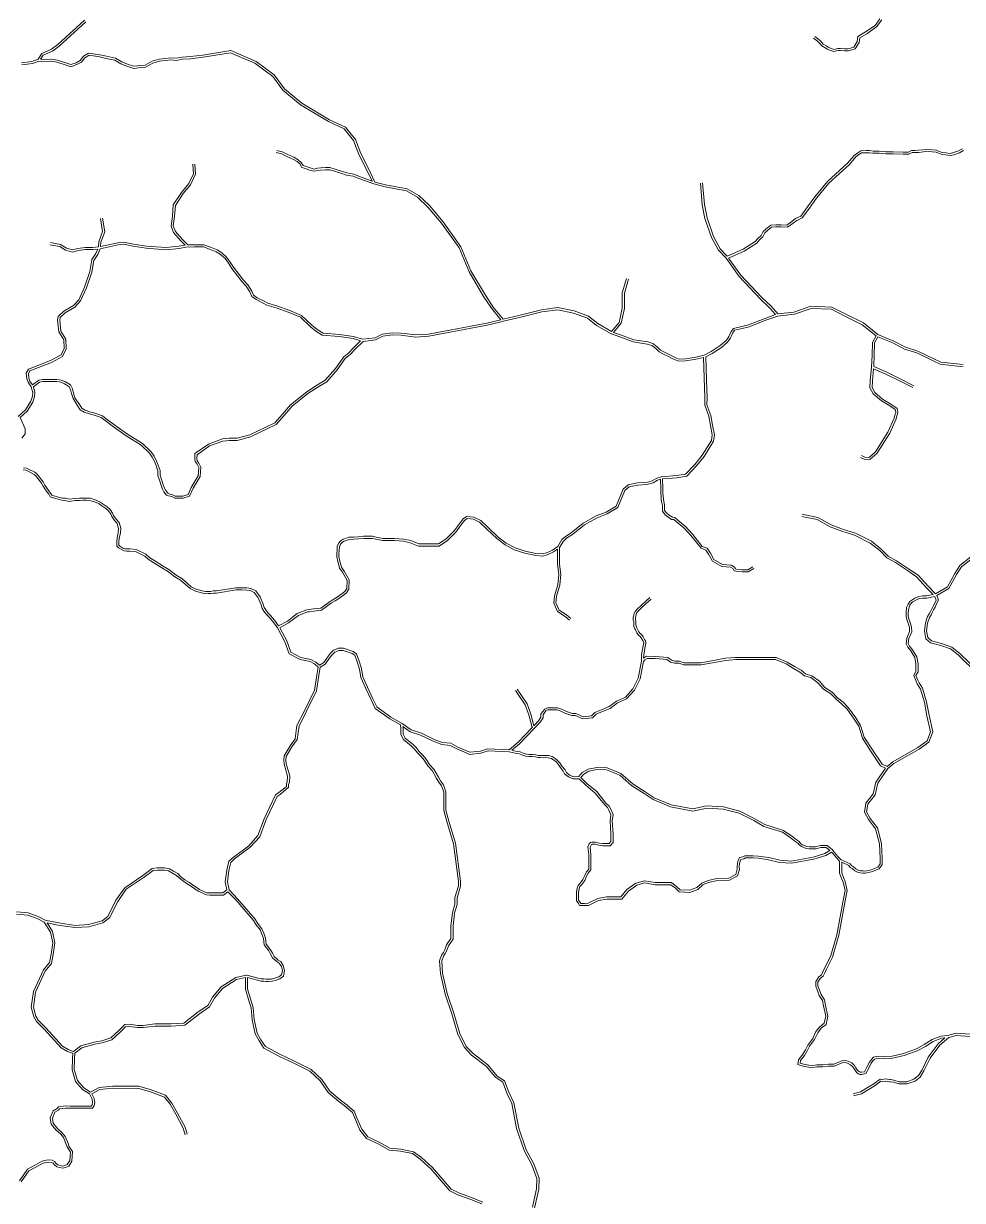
# Model space of a CAD drawing. Header units: millimetres. Extents: x 617885 to 663705, y 7172943 to 7234736.
# Drawn here: x 630747 to 633417, y 7215692 to 7219040 of the extents above; entities that cross this region are included whole.
import ezdxf

# ---------------------------------------------------------------- set-up
doc = ezdxf.new("R2010")
doc.units = ezdxf.units.MM
doc.layers.add('VIAS', color=7, linetype='Continuous', lineweight=5)

msp = doc.modelspace()

# ---------------------------------------------------------------- linework, layer by layer
at = {"layer": 'VIAS', "color": 253}
for points in [[(630740.7, 7218927.9), (630770.7, 7218932.1), (630788.1, 7218938.1), (630799.3, 7218954.1), (630826.1, 7218966.4), (630844.1, 7218979.8), (630920.3, 7219048.9)], [(630924, 7219044.2), (630847.9, 7218975.2), (630829.1, 7218961.2), (630803.2, 7218949.3), (630795.3, 7218937.9), (630798.2, 7218937.5), (630827.8, 7218938.6), (630842.9, 7218935.1), (630870.3, 7218927.2), (630881.8, 7218923), (630896.4, 7218928.2), (630908, 7218934.5), (630917.1, 7218946.9), (630932.1, 7218955.7), (630963.8, 7218951), (630983.1, 7218946.5), (631008.4, 7218940.7), (631026.8, 7218930.4), (631042.3, 7218923.8), (631060.8, 7218918.3), (631079.4, 7218920.5), (631092.4, 7218921.6), (631112.5, 7218932.8), (631132.3, 7218938.6), (631164.5, 7218942), (631181.4, 7218940.9), (631198.1, 7218944.3), (631220.9, 7218945.4), (631256.9, 7218949.9), (631336.1, 7218962.8), (631408.2, 7218931.8), (631460.1, 7218893.6), (631488.9, 7218854), (631538.3, 7218813.5), (631617.4, 7218765.9), (631662.7, 7218745.3), (631691, 7218709.8), (631706.3, 7218669.9), (631728.7, 7218625.2), (631746.4, 7218588.8), (631776.5, 7218581), (631838, 7218569.8), (631871.4, 7218551), (631901.1, 7218521.9), (631940.1, 7218475.2), (631990.8, 7218405), (632019.3, 7218336.3), (632060.6, 7218266.7), (632082.5, 7218233.3), (632110.9, 7218198.7), (632159.6, 7218209.9), (632220.1, 7218225.4), (632266.9, 7218231.9), (632312.9, 7218222.1), (632354.1, 7218207.3), (632380.2, 7218186.1), (632419.4, 7218163.5), (632441.2, 7218189.8), (632449.9, 7218230), (632449.9, 7218273.8), (632462.2, 7218314.6)], [(632993.7, 7218998.3), (633005.1, 7218989.5), (633009, 7218986.1), (633017.1, 7218975.8), (633028.4, 7218969.9), (633032.7, 7218966.7), (633050.7, 7218959.9), (633063.3, 7218962.7), (633070.2, 7218962.7), (633081.7, 7218961.6), (633093.2, 7218962.2), (633112.5, 7218967.3), (633123.4, 7218986.1), (633125.3, 7218998.8), (633145.1, 7219010.7), (633172.8, 7219029.8), (633188.2, 7219050.1)], [(632997.3, 7219003.1), (633008.9, 7218994.1), (633013.4, 7218990.2), (633021, 7218980.6), (633031.6, 7218975), (633035.7, 7218972), (633051.2, 7218966.2), (633062.6, 7218968.7), (633070.4, 7218968.7), (633081.9, 7218967.6), (633092.3, 7218968.1), (633108.6, 7218972.4), (633117.6, 7218988.1), (633119.8, 7219002.5), (633141.9, 7219015.7), (633168.6, 7219034.2), (633182.5, 7219052.6)], [(631467.1, 7218678.7), (631482.6, 7218674.5), (631498.2, 7218667.3), (631515.6, 7218659.1), (631528.2, 7218651.8), (631536.8, 7218644.2), (631542.6, 7218635.6), (631550.8, 7218632.8), (631561.9, 7218628.8), (631573.3, 7218625.9), (631583, 7218627.9), (631592.3, 7218628.9), (631605.7, 7218629.9), (631618.5, 7218629.9), (631636.3, 7218624.7), (631651.6, 7218619.6), (631666.6, 7218614.6), (631686.1, 7218611.5), (631702.7, 7218604.3), (631738.4, 7218591.5), (631723.3, 7218622.5), (631700.8, 7218667.4), (631685.7, 7218706.8), (631658.9, 7218740.5), (631614.6, 7218760.6), (631534.9, 7218808.6), (631484.5, 7218849.9), (631455.8, 7218889.3), (631405.2, 7218926.6), (631335.3, 7218956.6), (631257.8, 7218944), (631221.4, 7218939.4), (631198.9, 7218938.3), (631181.7, 7218934.9), (631164.6, 7218936), (631133.5, 7218932.7), (631114.8, 7218927.2), (631094.2, 7218915.7), (631080, 7218914.6), (631060.3, 7218912.2), (631040.3, 7218918.1), (631024.1, 7218925), (631006.3, 7218935.1), (630981.8, 7218940.6), (630962.7, 7218945.1), (630933.3, 7218949.5), (630921.2, 7218942.4), (630912.1, 7218929.9), (630898.8, 7218922.7), (630881.8, 7218916.6), (630868.4, 7218921.5), (630841.4, 7218929.3), (630827.2, 7218932.6), (630797.9, 7218931.5), (630790.3, 7218932.6), (630772.2, 7218926.3), (630742.2, 7218922)], [(631465.6, 7218672.9), (631480.6, 7218668.9), (631495.6, 7218661.9), (631512.8, 7218653.8), (631524.7, 7218646.9), (631532.3, 7218640.2), (631538.7, 7218630.5), (631548.8, 7218627.1), (631560.2, 7218623), (631573.2, 7218619.8), (631583.9, 7218621.9), (631592.9, 7218622.9), (631606, 7218623.9), (631617.6, 7218623.9), (631634.5, 7218619), (631649.7, 7218613.9), (631665.2, 7218608.7), (631684.4, 7218605.7), (631700.4, 7218598.7), (631743.3, 7218583.4), (631743.6, 7218583.3), (631775.2, 7218575.2), (631836, 7218564), (631867.8, 7218546.2), (631896.7, 7218517.8), (631935.3, 7218471.5), (631985.5, 7218402), (632013.9, 7218333.6), (632055.5, 7218263.6), (632077.6, 7218229.8), (632104.4, 7218197.2), (632064.5, 7218187.8), (632019.2, 7218179.1), (631959.5, 7218167.6), (631923.3, 7218161.3), (631898.4, 7218156), (631862.3, 7218154.1), (631821, 7218159.4), (631796.5, 7218160.3), (631766.6, 7218156.6), (631746.6, 7218145.7), (631711.4, 7218141.6), (631685.7, 7218149.4), (631645.3, 7218155.5), (631598.7, 7218159.1), (631581.9, 7218169.5), (631565.7, 7218182.6), (631537.7, 7218209.2), (631504.7, 7218223.8), (631467.3, 7218236.5), (631441.7, 7218244.2), (631431.1, 7218250.1), (631411.4, 7218259.6), (631400.9, 7218267.3), (631396.4, 7218278.8), (631385.2, 7218296.7), (631372.5, 7218309.4), (631360.6, 7218325.4), (631344.5, 7218346.4), (631334.9, 7218361.3), (631324.4, 7218375.5), (631310.8, 7218387.3), (631297.2, 7218395.9), (631278.3, 7218403.8), (631259.7, 7218410.6), (631232.7, 7218410.6), (631220.1, 7218410), (631214, 7218410.1), (631197.7, 7218426.7), (631178.7, 7218448.3), (631172.5, 7218464.4), (631176.4, 7218490.9), (631178.7, 7218521.8), (631201.3, 7218555.8), (631222, 7218581.3), (631236.1, 7218611.3), (631234.3, 7218640)], [(633417.4, 7218683.5), (633406.2, 7218677.5), (633391.4, 7218672.4), (633382.2, 7218670.3), (633369.9, 7218671.7), (633359.6, 7218673.2), (633350.9, 7218676.1), (633343.8, 7218679.2), (633332, 7218680.8), (633315.6, 7218682.3), (633305.5, 7218680.8), (633292, 7218679.3), (633283, 7218678.5), (633272.6, 7218678.5), (633263.5, 7218674), (633248.4, 7218674), (633220.5, 7218674.8), (633199.2, 7218674.8), (633180.3, 7218676.6), (633163.3, 7218676.6), (633153, 7218678.3), (633143.2, 7218678.3), (633128.6, 7218677.4), (633119.3, 7218671.8), (633109.5, 7218664.6), (633091.3, 7218643.1), (633033, 7218589.9), (632997.6, 7218546.8), (632977, 7218518.4), (632957.7, 7218491.6), (632942.6, 7218484.9), (632932.1, 7218476.2), (632917.6, 7218466.6), (632901.4, 7218467.4), (632886.6, 7218467.4), (632871.8, 7218466.4), (632864.2, 7218459.8), (632850.9, 7218448.3), (632844.9, 7218437.1), (632835.6, 7218428.7), (632828.1, 7218419.5), (632793.5, 7218397.6), (632747.9, 7218377.6), (632727.9, 7218398.4), (632708.9, 7218433.7), (632690.8, 7218486.9), (632683.3, 7218524.6), (632677.8, 7218586.4)], [(633419.5, 7218069.5), (633355.9, 7218077), (633336.1, 7218086), (633289.9, 7218108.2), (633255, 7218119.2), (633221.9, 7218136.6), (633177, 7218154.9), (633135.7, 7218188), (633085.7, 7218213), (633046.1, 7218233.1), (632985.8, 7218235.5), (632938, 7218219.2), (632892.4, 7218213.6), (632872.9, 7218235.4), (632846.6, 7218260.2), (632786.6, 7218324.1), (632751.8, 7218372.7), (632796.3, 7218392.3), (632832.1, 7218414.9), (632840, 7218424.6), (632849.7, 7218433.4), (632855.6, 7218444.5), (632868.1, 7218455.3), (632874.2, 7218460.6), (632886.8, 7218461.4), (632901.2, 7218461.4), (632919.3, 7218460.5), (632935.7, 7218471.4), (632945.8, 7218479.8), (632961.6, 7218486.8), (632981.8, 7218514.9), (633002.4, 7218543.1), (633037.3, 7218585.8), (633095.7, 7218638.9), (633113.6, 7218660.2), (633122.6, 7218666.8), (633130.5, 7218671.5), (633143.4, 7218672.3), (633152.5, 7218672.3), (633162.8, 7218670.6), (633180, 7218670.6), (633198.9, 7218668.8), (633220.5, 7218668.8), (633248.3, 7218668), (633264.9, 7218668), (633274, 7218672.5), (633283.3, 7218672.5), (633292.5, 7218673.3), (633306.3, 7218674.8), (633315.8, 7218676.3), (633331.3, 7218674.8), (633342.2, 7218673.4), (633348.7, 7218670.5), (633358.2, 7218667.3), (633369.1, 7218665.8), (633382.5, 7218664.2), (633393.1, 7218666.6), (633408.6, 7218672), (633420.1, 7218678.1)], [(631228.3, 7218639.7), (631230, 7218612.4), (631216.9, 7218584.6), (631196.4, 7218559.3), (631172.8, 7218523.8), (631170.4, 7218491.6), (631166.4, 7218463.7), (631173.5, 7218445.1), (631193.3, 7218422.6), (631206.5, 7218409.1), (631188.3, 7218406.2), (631152.3, 7218402.4), (631096.6, 7218406.6), (631059.7, 7218412), (631031.4, 7218417.9), (631015.3, 7218415.8), (630966, 7218405.5), (630967, 7218417.4), (630977.8, 7218447.3), (630971.9, 7218486.1)], [(632671.8, 7218585.8), (632677.4, 7218523.8), (632685, 7218485.4), (632703.4, 7218431.3), (632723, 7218394.8), (632744.9, 7218372.1), (632782, 7218320.2), (632842.4, 7218255.9), (632868.6, 7218231.2), (632886, 7218211.8), (632853.1, 7218200.2), (632808.5, 7218183), (632785.8, 7218177.2), (632765.9, 7218172.4), (632759.2, 7218163.5), (632754.5, 7218153.5), (632752.7, 7218149.2), (632749.6, 7218144.9), (632744, 7218136.8), (632728.2, 7218123.5), (632702.5, 7218106.8), (632682.9, 7218096.7), (632654, 7218089.9), (632629.1, 7218085.9), (632611.6, 7218085.4), (632602.5, 7218089.1), (632594.5, 7218092.5), (632585.4, 7218097.1), (632569.4, 7218104.5), (632558.4, 7218110.5), (632549.4, 7218120.1), (632536.7, 7218129.7), (632522.3, 7218133.9), (632482.2, 7218140.5), (632444.9, 7218154.2), (632425.1, 7218161), (632446.8, 7218187.1), (632455.9, 7218229.4), (632455.9, 7218272.9), (632467.9, 7218312.9)], [(630966, 7218485.2), (630971.6, 7218447.9), (630961.1, 7218418.7), (630959.9, 7218404.5), (630942.7, 7218403), (630922.3, 7218403), (630901.7, 7218399.7), (630886.1, 7218395.9), (630869, 7218400.8), (630852.5, 7218411.3), (630823.2, 7218416.6)], [(630732.1, 7217921.8), (630752.6, 7217941.4), (630767.9, 7217965.5), (630772.4, 7217979.8), (630773, 7217989.7), (630768.9, 7218006.6), (630759.7, 7218020.1), (630756.1, 7218029.3), (630754.4, 7218044.8), (630761, 7218057), (630787.6, 7218067), (630823.8, 7218081), (630853.6, 7218097.2), (630862.5, 7218115.3), (630861.1, 7218140.3), (630847.6, 7218162.5), (630843.9, 7218197.1), (630845.6, 7218206.2), (630861.8, 7218222), (630889, 7218237.6), (630904.1, 7218254.1), (630920.5, 7218290), (630935.2, 7218334), (630941.3, 7218368.1), (630952.6, 7218386), (630957.9, 7218398.3), (630943, 7218397), (630922.8, 7218397), (630902.9, 7218393.8), (630885.9, 7218389.7), (630866.5, 7218395.3), (630850.3, 7218405.6), (630822.1, 7218410.7)], [(630964.8, 7218399.1), (631016.3, 7218409.9), (631031.2, 7218411.8), (631058.6, 7218406.1), (631095.9, 7218400.6), (631152.4, 7218396.3), (631189.1, 7218400.2), (631212.9, 7218404.1), (631220.2, 7218404), (631232.8, 7218404.6), (631258.6, 7218404.6), (631276.1, 7218398.2), (631294.4, 7218390.6), (631307.2, 7218382.4), (631320, 7218371.4), (631329.9, 7218357.9), (631339.6, 7218342.9), (631355.9, 7218321.8), (631368, 7218305.5), (631380.5, 7218293), (631391, 7218276.1), (631396, 7218263.5), (631408.3, 7218254.5), (631428.3, 7218244.8), (631439.3, 7218238.7), (631465.4, 7218230.8), (631502.5, 7218218.2), (631534.3, 7218204.1), (631561.8, 7218178.1), (631578.4, 7218164.6), (631596.7, 7218153.2), (631644.7, 7218149.5), (631684.4, 7218143.5), (631705.4, 7218137.1), (631684.8, 7218116.8), (631672.4, 7218103.5), (631657.4, 7218091.3), (631634.5, 7218058.6), (631605.2, 7218025.1), (631583.4, 7218012.5), (631552.2, 7217992.5), (631506.3, 7217955.4), (631483.3, 7217928.4), (631462.1, 7217904.3), (631390.4, 7217869.7), (631354.1, 7217860.2), (631332.2, 7217860.2), (631312.9, 7217858.2), (631273.2, 7217843.6), (631234.5, 7217816.6), (631233.7, 7217801.8), (631235.3, 7217793.6), (631240.6, 7217786.1), (631245.2, 7217776.9), (631243.2, 7217753.2), (631223.9, 7217720.5), (631215, 7217700.6), (631200.1, 7217695.5), (631178.3, 7217695.5), (631170.7, 7217699.6), (631161.2, 7217701.8), (631157.8, 7217703.5), (631151.2, 7217711.4), (631147.8, 7217718.2), (631144.3, 7217727.4), (631140, 7217740.3), (631135.1, 7217755), (631135.1, 7217768.7), (631129.8, 7217783.6), (631125.4, 7217794.6), (631118.1, 7217809.3), (631109.8, 7217821.3), (631084.9, 7217844.8), (631042.2, 7217871.6), (631006.8, 7217897.8), (630982.3, 7217915), (630971.1, 7217924.3), (630946.8, 7217932.7), (630935.9, 7217935.4), (630921.8, 7217939.8), (630912.7, 7217945.6), (630904.9, 7217957.8), (630898.6, 7217966.8), (630893.3, 7217975.5), (630888.9, 7217988.7), (630886.2, 7218000.7), (630880.1, 7218011.8), (630866.5, 7218020.5), (630854.1, 7218025.3), (630841.8, 7218027.2), (630801.3, 7218027.2), (630790.4, 7218025.2), (630772.4, 7218012.1), (630765, 7218022.9), (630761.9, 7218030.8), (630760.6, 7218043.6), (630765.2, 7218052.1), (630789.8, 7218061.4), (630826.3, 7218075.6), (630858.2, 7218092.8), (630868.6, 7218114), (630867, 7218142.1), (630853.4, 7218164.5), (630850, 7218196.9), (630851.1, 7218203.3), (630865.4, 7218217.1), (630892.8, 7218232.9), (630909.2, 7218250.7), (630926.1, 7218287.8), (630941, 7218332.5), (630947, 7218365.9), (630957.9, 7218383.2), (630964.8, 7218399.1)], [(630737.5, 7217918.7), (630757.3, 7217937.6), (630773.4, 7217963), (630778.3, 7217978.7), (630779, 7217990.2), (630775, 7218006.6), (630792.8, 7218019.5), (630801.9, 7218021.2), (630841.3, 7218021.2), (630852.6, 7218019.4), (630863.8, 7218015.1), (630875.6, 7218007.5), (630880.5, 7217998.6), (630883.2, 7217987.1), (630887.9, 7217973), (630893.5, 7217963.6), (630899.9, 7217954.5), (630908.4, 7217941.2), (630919.3, 7217934.3), (630934.3, 7217929.7), (630945.1, 7217926.9), (630968.1, 7217919), (630978.7, 7217910.2), (631003.2, 7217892.9), (631038.8, 7217866.6), (631081.2, 7217840), (631105.3, 7217817.4), (631112.9, 7217806.3), (631120, 7217792.2), (631124.2, 7217781.5), (631129.1, 7217767.7), (631129.1, 7217754), (631134.3, 7217738.4), (631138.6, 7217725.3), (631142.3, 7217715.8), (631146.2, 7217708.1), (631154, 7217698.7), (631159.2, 7217696.1), (631168.5, 7217694), (631176.8, 7217689.5), (631201.1, 7217689.5), (631219.4, 7217695.8), (631229.3, 7217717.8), (631249, 7217751.4), (631251.3, 7217778.1), (631245.8, 7217789.2), (631241, 7217796), (631239.7, 7217802.3), (631240.3, 7217813.4), (631276, 7217838.2), (631314.2, 7217852.3), (631332.5, 7217854.2), (631354.8, 7217854.2), (631392.5, 7217864.1), (631465.8, 7217899.4), (631487.8, 7217924.4), (631510.5, 7217951.1), (631555.7, 7217987.6), (631586.5, 7218007.4), (631609.1, 7218020.4), (631639.2, 7218054.9), (631661.8, 7218087.1), (631676.5, 7218099.1), (631689.1, 7218112.6), (631712.5, 7218135.7), (631748.4, 7218139.9), (631768.4, 7218150.8), (631796.7, 7218154.3), (631820.5, 7218153.4), (631862.1, 7218148.1), (631899.2, 7218150.1), (631924.5, 7218155.4), (631960.6, 7218161.6), (632020.3, 7218173.2), (632065.7, 7218181.9), (632108.7, 7218192), (632111.9, 7218192.7), (632161, 7218204.1), (632221.2, 7218219.5), (632266.7, 7218225.8), (632311.3, 7218216.3), (632351.1, 7218202), (632376.7, 7218181.1), (632418.6, 7218157), (632419.1, 7218156.8), (632442.9, 7218148.5), (632480.7, 7218134.7), (632520.9, 7218128.1), (632534, 7218124.3), (632545.4, 7218115.6), (632554.7, 7218105.7), (632566.7, 7218099.1), (632582.8, 7218091.7), (632592, 7218087.1), (632600.1, 7218083.6), (632610.5, 7218079.3), (632629.7, 7218079.9), (632655.2, 7218084), (632681, 7218090.1), (632684.9, 7217975.1), (632684.2, 7217954.4), (632695.7, 7217923.4), (632700.3, 7217896.5), (632705.7, 7217869.9), (632703.6, 7217854.1), (632677.4, 7217811.7), (632656, 7217785.8), (632630, 7217757.8), (632604, 7217753.9), (632561.3, 7217750.4), (632560.8, 7217750.3), (632548, 7217746.8), (632535.2, 7217739), (632519, 7217734.5), (632493.3, 7217733), (632466.4, 7217727.5), (632451.9, 7217715.2), (632432.5, 7217667.4), (632404.2, 7217650.2), (632375.4, 7217639.5), (632338.7, 7217618.5), (632304.5, 7217591.6), (632288, 7217580.9), (632277.5, 7217571.8), (632266.3, 7217552), (632251.2, 7217542.2), (632234.3, 7217533.8), (632223.2, 7217531.2), (632204.3, 7217532.8), (632173.7, 7217538.7), (632144.9, 7217548.3), (632119.8, 7217561.6), (632096.9, 7217579.2), (632068.8, 7217606.2), (632047.3, 7217626.1), (632028, 7217635.7), (632006.8, 7217638), (631996.9, 7217630.9), (631985.7, 7217616.2), (631972.1, 7217596.6), (631948.7, 7217574.5), (631927.1, 7217559.5), (631871.3, 7217559.5), (631848.4, 7217568.9), (631828.1, 7217573.1), (631801.9, 7217575.1), (631768.4, 7217575.4), (631749.8, 7217579.1), (631739.6, 7217581.4), (631714.1, 7217581.4), (631698.1, 7217579.9), (631686.1, 7217579.1), (631672, 7217578.4), (631662.5, 7217575.2), (631656.2, 7217572.8), (631650.3, 7217569.5), (631643.5, 7217562.7), (631639.3, 7217551.8), (631638.5, 7217541.5), (631637.8, 7217531.6), (631637.8, 7217522.8), (631640.9, 7217509.6), (631643.2, 7217498.9), (631645.6, 7217490.7), (631654.1, 7217479.1), (631666.9, 7217455.9), (631666.1, 7217432.9), (631660.9, 7217424.6), (631652.8, 7217418.2), (631640.3, 7217409), (631630.2, 7217403.1), (631623.4, 7217398.9), (631619.9, 7217397.1), (631592.3, 7217377), (631571.8, 7217374.6), (631559.9, 7217372.9), (631552.7, 7217372), (631525.6, 7217361.5), (631497.4, 7217340.1), (631472.5, 7217326.2), (631460.7, 7217343.2), (631449.2, 7217356), (631441.4, 7217363.8), (631435.6, 7217372.1), (631431.2, 7217379.1), (631428, 7217388), (631419.9, 7217409), (631407.3, 7217426.5), (631393.6, 7217432.9), (631382.4, 7217434.3), (631368.3, 7217435), (631350.7, 7217435), (631295.3, 7217425.9), (631287.1, 7217425.8), (631279, 7217424.7), (631272.1, 7217424.7), (631264.8, 7217424.1), (631254.8, 7217426.3), (631238.1, 7217430.9), (631224.1, 7217437.6), (631211.5, 7217448.5), (631197.3, 7217460.9), (631180.8, 7217470.9), (631159.8, 7217486.7), (631143.9, 7217496.7), (631120.5, 7217511.3), (631104.9, 7217521.1), (631094.8, 7217530), (631066.9, 7217543.5), (631049.1, 7217545.2), (631041, 7217545.2), (631034.9, 7217545.9), (631029.6, 7217547.9), (631020.6, 7217553.4), (631018.1, 7217556), (631018.1, 7217564.2), (631018.8, 7217576.3), (631022.5, 7217590.3), (631023.2, 7217604.4), (631018.5, 7217620.1), (631010.8, 7217630.1), (631002.9, 7217640.8), (631000, 7217647.4), (630993, 7217657.5), (630984.5, 7217665.2), (630973.3, 7217672.7), (630965.1, 7217678.7), (630953.6, 7217684), (630936.9, 7217689.4), (630926.1, 7217690.1), (630915.6, 7217690.1), (630905.9, 7217689.4), (630891.8, 7217688.6), (630877.5, 7217686.5), (630865.4, 7217689.4), (630857.3, 7217690.1), (630842.9, 7217693.7), (630827.2, 7217698.5), (630824, 7217704.2), (630814.3, 7217716.8), (630807.8, 7217726.9), (630802.6, 7217735.9), (630785, 7217759), (630778.8, 7217763.4), (630763, 7217771.7), (630755.1, 7217775.2), (630746.8, 7217776.1)], [(632821.2, 7217494.8), (632806.4, 7217485.8), (632791, 7217485.8), (632776.9, 7217486.6), (632771.6, 7217488.6), (632769.1, 7217493.5), (632759.2, 7217499.5), (632735, 7217501.2), (632710.5, 7217515.1), (632700.6, 7217533.4), (632691.3, 7217547.2), (632677.4, 7217552.4), (632650.3, 7217586.2), (632628.6, 7217609.7), (632607.8, 7217627), (632599.4, 7217634.4), (632592.3, 7217635.3), (632582.7, 7217641.8), (632576.2, 7217646.6), (632570.2, 7217654.9), (632570.2, 7217670.7), (632567.5, 7217680.3), (632566.7, 7217686.9), (632565.8, 7217695.5), (632565, 7217704.8), (632565, 7217718.4), (632564.6, 7217744.7), (632604.7, 7217747.9), (632633, 7217752.1), (632660.5, 7217781.9), (632682.3, 7217808.2), (632709.3, 7217852), (632711.8, 7217870.1), (632706.2, 7217897.6), (632701.6, 7217924.9), (632690.2, 7217955.4), (632690.9, 7217975.1), (632689.2, 7218025.7), (632687, 7218092.1), (632705.5, 7218101.6), (632731.8, 7218118.7), (632748.5, 7218132.7), (632754.5, 7218141.4), (632758, 7218146.2), (632760, 7218151), (632764.4, 7218160.4), (632769.4, 7218167.1), (632787.2, 7218171.4), (632810.3, 7218177.3), (632855.1, 7218194.6), (632891.9, 7218207.5), (632939.4, 7218213.3), (632986.7, 7218229.5), (633044.6, 7218227.2), (633083, 7218207.6), (633132.4, 7218182.9), (633171.7, 7218151.6), (633161.5, 7218132.9), (633160.5, 7218096.3), (633158.7, 7218062.4), (633155, 7218023.7), (633154.1, 7218003.5), (633163, 7217986.6), (633186.6, 7217966.8), (633210.7, 7217952), (633226.2, 7217941.6), (633227.7, 7217933.5), (633225.1, 7217925.8), (633223.3, 7217917.7), (633205.1, 7217877.7), (633169.5, 7217821.2), (633151.5, 7217805.7), (633139.4, 7217806.5), (633129.8, 7217810.9)], [(632110.5, 7218192.4), (632110.5, 7218192.4)], [(633279.1, 7218009.6), (633238.6, 7218029.9), (633199.8, 7218049.2), (633164.8, 7218064.1), (633166.5, 7218096.1), (633167.4, 7218131.3), (633176.9, 7218148.5), (633219.4, 7218131.2), (633252.6, 7218113.7), (633287.7, 7218102.6), (633333.6, 7218080.6), (633354.3, 7218071.2), (633419.3, 7218063.5)], [(633127.3, 7217805.4), (633137.9, 7217800.6), (633153.5, 7217799.6), (633174.1, 7217817.2), (633210.4, 7217874.8), (633229, 7217915.8), (633230.9, 7217924.2), (633233.9, 7217933.1), (633231.7, 7217945.2), (633214, 7217957), (633190.2, 7217971.6), (633167.8, 7217990.5), (633160.1, 7218004.9), (633161, 7218023.3), (633164.3, 7218057.8), (633197.3, 7218043.8), (633235.9, 7218024.5), (633276.4, 7218004.3)], [(630741.8, 7217860.1), (630751.6, 7217872.6), (630751.6, 7217887.3), (630737.5, 7217918.7)], [(630745.5, 7217770.2), (630753.5, 7217769.4), (630760.4, 7217766.3), (630775.6, 7217758.3), (630780.8, 7217754.6), (630797.6, 7217732.5), (630802.7, 7217723.8), (630809.4, 7217713.3), (630818.9, 7217700.9), (630823.1, 7217693.4), (630841.3, 7217687.9), (630856.3, 7217684.2), (630864.4, 7217683.4), (630877.3, 7217680.4), (630892.4, 7217682.7), (630906.3, 7217683.4), (630915.8, 7217684.1), (630925.9, 7217684.1), (630935.7, 7217683.4), (630951.4, 7217678.4), (630962, 7217673.5), (630969.9, 7217667.7), (630980.8, 7217660.5), (630988.5, 7217653.5), (630994.8, 7217644.5), (630997.7, 7217637.8), (631006, 7217626.5), (631013.1, 7217617.3), (631017.2, 7217603.7), (631016.5, 7217591.2), (631012.8, 7217577.3), (631012.1, 7217564.4), (631012.1, 7217553.5), (631016.9, 7217548.7), (631027, 7217542.5), (631033.5, 7217540), (631040.7, 7217539.2), (631048.8, 7217539.2), (631065.3, 7217537.7), (631091.5, 7217524.9), (631101.3, 7217516.3), (631117.3, 7217506.2), (631140.7, 7217491.6), (631156.4, 7217481.7), (631177.5, 7217465.9), (631193.8, 7217456.1), (631207.6, 7217443.9), (631220.8, 7217432.6), (631236, 7217425.3), (631253.3, 7217420.5), (631264.3, 7217418.1), (631272.3, 7217418.7), (631279.4, 7217418.7), (631287.6, 7217419.8), (631295.8, 7217420), (631351.2, 7217429), (631368.1, 7217429), (631381.8, 7217428.4), (631391.9, 7217427.1), (631403.3, 7217421.7), (631414.6, 7217406.1), (631422.4, 7217385.9), (631425.8, 7217376.4), (631430.6, 7217368.8), (631436.8, 7217359.9), (631444.9, 7217351.8), (631456, 7217339.4), (631469.1, 7217320.7), (631490.3, 7217281.3), (631502.2, 7217247.4), (631533.8, 7217231.1), (631562, 7217225.4), (631574.6, 7217218.3), (631584.7, 7217209.4), (631581.1, 7217186.8), (631574.4, 7217143.5), (631545.7, 7217084.8), (631524.6, 7217043.3), (631519.6, 7217005.3), (631505.4, 7216985.6), (631488.4, 7216956.9), (631487.1, 7216945), (631488.3, 7216933), (631498, 7216899.5), (631497, 7216882.8), (631495, 7216877), (631494.5, 7216870.1), (631490.2, 7216866.3), (631472.8, 7216852.2), (631463.7, 7216845.6), (631431.7, 7216778), (631413.4, 7216729.9), (631387.5, 7216701.1), (631342.8, 7216668.1), (631331, 7216657.1), (631324.7, 7216631.7), (631320.5, 7216598.4), (631325.4, 7216575.7), (631313.5, 7216566.9), (631277.1, 7216566.9), (631268.7, 7216567.6), (631247, 7216577), (631237.5, 7216583.6), (631227.7, 7216590.4), (631218.7, 7216596.4), (631206, 7216604.6), (631193.5, 7216614.1), (631185.8, 7216621.8), (631173.5, 7216628.7), (631161.8, 7216635.7), (631148.3, 7216638.1), (631126.8, 7216638.1), (631113.1, 7216636.5), (631086.3, 7216616.5), (631034.9, 7216581.8), (631009.7, 7216546), (630986.4, 7216499.7), (630970.2, 7216487.9), (630931.3, 7216476.9), (630893.5, 7216474.3), (630846.9, 7216481.5), (630808.4, 7216489.3), (630788.4, 7216500.2), (630760.2, 7216510.1), (630727, 7216513)], [(632303.8, 7217347.5), (632291.1, 7217357.7), (632270.5, 7217371.4), (632261.2, 7217392.5), (632262.6, 7217411.2), (632272.5, 7217442.3), (632275.4, 7217472.6), (632271.1, 7217502.4), (632271.5, 7217549.1), (632282.2, 7217567.9), (632291.6, 7217576.1), (632308, 7217586.8), (632342.1, 7217613.5), (632377.9, 7217634), (632406.8, 7217644.8), (632437.3, 7217663.3), (632456.9, 7217711.6), (632469.2, 7217721.9), (632494, 7217727), (632520, 7217728.5), (632537.6, 7217733.5), (632550.4, 7217741.2), (632558.6, 7217743.5), (632559, 7217718.4), (632559, 7217704.5), (632559.9, 7217694.9), (632560.7, 7217686.3), (632561.6, 7217679.1), (632564.2, 7217669.9), (632564.2, 7217653), (632571.9, 7217642.3), (632579.2, 7217636.9), (632590.2, 7217629.5), (632596.8, 7217628.7), (632603.9, 7217622.4), (632624.5, 7217605.3), (632645.8, 7217582.3), (632673.8, 7217547.3), (632687.4, 7217542.2), (632695.4, 7217530.3), (632706.1, 7217510.7), (632733.2, 7217495.3), (632757.3, 7217493.6), (632764.5, 7217489.3), (632767.3, 7217483.8), (632775.7, 7217480.7), (632790.9, 7217479.8), (632808.1, 7217479.8), (632824.3, 7217489.7)], [(632300.1, 7217342.8), (632287.5, 7217352.9), (632265.7, 7217367.4), (632255.1, 7217391.5), (632256.6, 7217412.4), (632266.5, 7217443.5), (632269.3, 7217472.5), (632265.1, 7217502), (632265.5, 7217544.3), (632254.2, 7217537), (632236.4, 7217528.1), (632223.6, 7217525.2), (632203.5, 7217526.9), (632172.2, 7217532.9), (632142.5, 7217542.8), (632116.6, 7217556.6), (632092.9, 7217574.7), (632064.6, 7217601.9), (632043.8, 7217621.1), (632026.3, 7217629.8), (632008.4, 7217631.8), (632001.1, 7217626.6), (631990.5, 7217612.7), (631976.7, 7217592.7), (631952.4, 7217569.8), (631929, 7217553.5), (631870.1, 7217553.5), (631846.6, 7217563.1), (631827.3, 7217567.1), (631801.7, 7217569.2), (631767.8, 7217569.4), (631748.5, 7217573.2), (631739, 7217575.4), (631714.4, 7217575.4), (631698.6, 7217573.9), (631686.4, 7217573.2), (631673.2, 7217572.4), (631664.5, 7217569.5), (631658.7, 7217567.4), (631654, 7217564.7), (631648.6, 7217559.3), (631645.2, 7217550.5), (631644.5, 7217541.1), (631643.8, 7217531.4), (631643.8, 7217523.5), (631646.7, 7217510.9), (631649, 7217500.4), (631651.1, 7217493.4), (631659.2, 7217482.3), (631673, 7217457.3), (631672.1, 7217431), (631665.4, 7217420.6), (631656.5, 7217413.4), (631643.6, 7217403.9), (631633.3, 7217397.9), (631626.4, 7217393.6), (631623.1, 7217392), (631594.6, 7217371.3), (631572.6, 7217368.6), (631560.7, 7217366.9), (631554.2, 7217366.1), (631528.6, 7217356.2), (631500.7, 7217335.1), (631475.7, 7217321.1), (631495.8, 7217283.7), (631507.1, 7217251.6), (631535.8, 7217236.8), (631564.1, 7217231.1), (631578.1, 7217223.2), (631588.2, 7217214.3), (631600.8, 7217222.3), (631614.6, 7217241.3), (631620, 7217248.5), (631628.6, 7217257.1), (631634.4, 7217259), (631641.9, 7217262.8), (631657.2, 7217262.8), (631684.7, 7217253.6), (631693.7, 7217246.6), (631701.1, 7217226.3), (631708.2, 7217204.9), (631711.7, 7217181.2), (631724.8, 7217152.5), (631740.7, 7217119), (631751.8, 7217095.9), (631791.7, 7217067.3), (631823.5, 7217049.1), (631823.8, 7217048.9), (631849.3, 7217030.9), (631878.4, 7217020.9), (631914.4, 7217003.8), (631938.1, 7216994.7), (631962, 7216992.5), (631981.7, 7216981.8), (632016.6, 7216967.2), (632046.4, 7216970.6), (632067.5, 7216977.1), (632127.7, 7216974.1), (632153.3, 7216995.7), (632193.8, 7217037.5), (632184.1, 7217073.3), (632174, 7217101.7), (632146.1, 7217143)], [(632531.9, 7217402.4), (632508.2, 7217381.3), (632496.1, 7217369.6), (632491.1, 7217364.2), (632489.1, 7217359.1), (632487.2, 7217350.7), (632487, 7217344.5), (632488.2, 7217338.9), (632488.5, 7217330.6), (632488.9, 7217325.8), (632491.2, 7217320.5), (632492.9, 7217317.5), (632496.5, 7217310), (632500.3, 7217304.7), (632504.4, 7217301.9), (632508.8, 7217295.2), (632513.1, 7217287.8), (632515.4, 7217283.6), (632517, 7217280.8), (632516.7, 7217277.2), (632514.9, 7217268.3), (632510.6, 7217243.4), (632510.3, 7217234.9), (632519, 7217240.1), (632544.4, 7217239.5), (632579, 7217236.9), (632589.6, 7217228.9), (632599, 7217226.6), (632612.2, 7217226.6), (632625.2, 7217221.4), (632673.6, 7217221.4), (632699.2, 7217226.5), (632743.4, 7217234.3), (632772.2, 7217236.9), (632887, 7217236.9), (632918.9, 7217223.7), (632939.8, 7217210.6), (632958.1, 7217200.2), (632970.8, 7217190), (632988.9, 7217184.9), (633010.3, 7217168.8), (633025.8, 7217150.8), (633046.4, 7217137.9), (633062.1, 7217122.2), (633077.7, 7217109.2), (633093.5, 7217093.4), (633114.4, 7217064.7), (633127.7, 7217043.5), (633138, 7217009.9), (633161.1, 7216974), (633188.7, 7216933.6), (633202.7, 7216926.9), (633219, 7216940.3), (633290.6, 7216980.6), (633316.8, 7216999.7), (633326.6, 7217025.1), (633316.3, 7217071.1), (633309.1, 7217109.5), (633297.8, 7217146.4), (633288.5, 7217161.9), (633285.3, 7217169.4), (633278.5, 7217185.3), (633285, 7217197.3), (633285, 7217218.2), (633282, 7217236.1), (633270, 7217255.2), (633261.5, 7217265.7), (633256.8, 7217275.2), (633259.2, 7217291.9), (633267.1, 7217310.6), (633266.5, 7217322), (633262.9, 7217334), (633259.2, 7217345), (633256.9, 7217354.2), (633256.9, 7217365), (633258.5, 7217378.7), (633262.4, 7217388.2), (633267.9, 7217396.1), (633272.8, 7217400.1), (633282, 7217405.5), (633292.7, 7217410.1), (633303.6, 7217411.6), (633315.2, 7217411.6), (633334.3, 7217415.6), (633315.1, 7217435.1), (633287, 7217466.4), (633260.8, 7217483.6), (633226.8, 7217506.7), (633202, 7217519.7), (633182.4, 7217540.6), (633155.1, 7217562.1), (633110.5, 7217584.5), (633074.4, 7217595.8), (633040.9, 7217608.1), (633003.7, 7217629.1), (632960.4, 7217637.9)], [(633441.1, 7217523), (633410.2, 7217498.3), (633395.6, 7217475.4), (633374.5, 7217437.2), (633340.8, 7217417.5), (633319.5, 7217439.2), (633290.9, 7217471), (633264.2, 7217488.6), (633229.9, 7217511.9), (633205.7, 7217524.6), (633186.5, 7217545), (633158.4, 7217567.2), (633112.7, 7217590), (633076.4, 7217601.5), (633043.4, 7217613.6), (633005.8, 7217634.8), (632961.6, 7217643.8)], [(633464.6, 7217194.5), (633408.9, 7217249.1), (633386.6, 7217266.2), (633357.5, 7217276.4), (633329.1, 7217284.1), (633318.7, 7217293), (633315, 7217312.7), (633317.7, 7217334.2), (633323.6, 7217350.4), (633328, 7217358.1), (633331.4, 7217364.8), (633335.3, 7217372.5), (633339.2, 7217379.3), (633343.7, 7217388.8), (633349.3, 7217399.5), (633344.1, 7217412.5), (633378.9, 7217432.9), (633400.7, 7217472.3), (633414.7, 7217494.3), (633445.1, 7217518.6)], [(632527.9, 7217406.9), (632504.1, 7217385.7), (632491.8, 7217373.8), (632486, 7217367.5), (632483.4, 7217360.9), (632481.2, 7217351.5), (632480.9, 7217343.9), (632482.2, 7217338.2), (632482.5, 7217330.2), (632483.1, 7217324.3), (632485.9, 7217317.8), (632487.6, 7217314.8), (632491.3, 7217306.9), (632496, 7217300.4), (632500, 7217297.6), (632503.7, 7217292.1), (632506.5, 7217287.3), (632507.9, 7217284.9), (632510.1, 7217280.6), (632510.9, 7217279.4), (632510.8, 7217278.1), (632509, 7217269.4), (632504.6, 7217244), (632504.1, 7217226.4), (632494.8, 7217177.9), (632480, 7217147.2), (632458.6, 7217124.2), (632433.4, 7217112.4), (632412.2, 7217097.2), (632386.2, 7217086.3), (632372.1, 7217080.1), (632362.3, 7217071.1), (632338.6, 7217067.9), (632317.3, 7217077.2), (632307, 7217077.2), (632289, 7217083.8), (632275.3, 7217090.6), (632265.3, 7217093.4), (632237, 7217093.4), (632229.1, 7217089.4), (632222.5, 7217081.9), (632218.6, 7217075), (632218.6, 7217066.7), (632211.6, 7217056.6), (632198.6, 7217042.7), (632189.8, 7217075.1), (632179.4, 7217104.4), (632151.1, 7217146.3)], [(633460.2, 7217190.5), (633404.9, 7217244.5), (633383.7, 7217260.9), (633355.8, 7217270.7), (633326.2, 7217278.7), (633313.1, 7217289.8), (633309, 7217312.5), (633311.8, 7217335.6), (633318.2, 7217352.9), (633322.7, 7217360.9), (633326.1, 7217367.5), (633330, 7217375.4), (633333.9, 7217382.1), (633338.3, 7217391.5), (633342.7, 7217399.8), (633338.5, 7217410.3), (633315.8, 7217405.6), (633304, 7217405.6), (633294.4, 7217404.2), (633284.7, 7217400.1), (633276.3, 7217395.2), (633272.4, 7217392), (633267.7, 7217385.3), (633264.3, 7217377.2), (633262.9, 7217364.7), (633262.9, 7217355), (633265, 7217346.7), (633268.6, 7217335.8), (633272.4, 7217323), (633273.2, 7217309.6), (633265, 7217290.3), (633263, 7217276.2), (633266.6, 7217269), (633274.9, 7217258.7), (633287.8, 7217238.3), (633291, 7217218.7), (633291, 7217195.8), (633285.1, 7217185), (633290.8, 7217171.7), (633293.8, 7217164.7), (633303.3, 7217148.9), (633314.9, 7217110.9), (633322.2, 7217072.3), (633332.8, 7217024.7), (633321.8, 7216995.9), (633293.8, 7216975.5), (633222.4, 7216935.3), (633205.4, 7216921.3), (633176.3, 7216879.2), (633169.1, 7216846.4), (633147.8, 7216819.7), (633144.7, 7216798), (633154.7, 7216778.8), (633175.3, 7216751.7), (633186.9, 7216707.8), (633189.1, 7216666.3), (633189.1, 7216647.8), (633180.4, 7216635.5), (633159, 7216626.9), (633140.9, 7216623.2), (633134.1, 7216623.6), (633126.6, 7216624.2), (633121, 7216625.3), (633111.1, 7216630.1), (633103.1, 7216636.8), (633098.3, 7216639.5), (633094.3, 7216644.8), (633073.8, 7216654.2), (633073.8, 7216624.4), (633078.8, 7216610.8), (633084.1, 7216599.4), (633089.6, 7216573.8), (633083.5, 7216544.1), (633066, 7216446.8), (633047.4, 7216384.1), (633030.7, 7216350), (633025.4, 7216340), (633020.9, 7216329.9), (633013, 7216323.8), (633006, 7216313.1), (633006, 7216302.7), (633015.2, 7216277.7), (633025, 7216263.1), (633027.9, 7216247.2), (633034.8, 7216216.9), (633029.6, 7216193.2), (633015.6, 7216182.2), (633005.5, 7216169.3), (632996.9, 7216150.2), (632982.5, 7216131), (632975.8, 7216117.7), (632968, 7216105), (632956.9, 7216090.1), (632955.5, 7216082.9), (632965.3, 7216079.9), (632980.3, 7216077.1), (632990.4, 7216076.2), (633002.7, 7216078.1), (633020, 7216078.1), (633036.3, 7216080), (633051.3, 7216080), (633073.9, 7216089.1), (633083, 7216090.7), (633092, 7216088.6), (633102.2, 7216083.5), (633110, 7216076.2), (633114, 7216069.8), (633118.2, 7216064.2), (633121.2, 7216059.9), (633124.8, 7216057.9), (633127, 7216056.8), (633130.7, 7216056.8), (633138.6, 7216058.4), (633145.5, 7216071.4), (633152.7, 7216085.9), (633158.3, 7216093.4), (633164.7, 7216099.8), (633171.8, 7216102), (633178.6, 7216103), (633194.5, 7216101.1), (633214, 7216102), (633249.3, 7216110.5), (633286.1, 7216123.7), (633308.7, 7216135.6), (633331.1, 7216149.8), (633356.2, 7216159.4), (633376.1, 7216161.3), (633399.6, 7216167.9), (633439, 7216164.9)], [(632194.7, 7215673.4), (632206.1, 7215725.1), (632207.1, 7215754.8), (632192.7, 7215794), (632170.5, 7215834), (632149.3, 7215896.6), (632135.6, 7215968), (632121.3, 7215997.8), (632109.6, 7216028.8), (632090.2, 7216041.8), (632080.6, 7216052.7), (632063.6, 7216073.7), (632021.3, 7216105.4), (632000.9, 7216127.1), (631982, 7216164.8), (631964.7, 7216223.3), (631946.1, 7216279), (631932.8, 7216337.6), (631930.1, 7216374.3), (631935.7, 7216389.8), (631941.1, 7216397.9), (631945, 7216405.5), (631950.3, 7216418.9), (631962.4, 7216437.4), (631962.4, 7216473.6), (631966.5, 7216510.2), (631973.9, 7216534.6), (631973.9, 7216554.3), (631983.7, 7216587.1), (631983.7, 7216599.6), (631969.4, 7216707), (631950.6, 7216769.7), (631942.1, 7216801.6), (631942.1, 7216854), (631936.1, 7216871.9), (631927.9, 7216882.1), (631921.5, 7216892.8), (631909.1, 7216915.6), (631896.5, 7216928.1), (631886, 7216945), (631877.8, 7216955.2), (631867.3, 7216965.7), (631858.9, 7216976.2), (631850.7, 7216984.4), (631827.2, 7217003.6), (631820.3, 7217017.3), (631820.3, 7217034.7), (631819.2, 7217044.6), (631788.4, 7217062.3), (631747.1, 7217091.9), (631735.3, 7217116.4), (631719.4, 7217150), (631705.9, 7217179.5), (631702.4, 7217203.5), (631695.4, 7217224.4), (631688.7, 7217242.9), (631681.8, 7217248.3), (631656.3, 7217256.8), (631643.3, 7217256.8), (631636.7, 7217253.5), (631631.9, 7217251.8), (631624.6, 7217244.6), (631619.4, 7217237.7), (631605, 7217217.8), (631590.7, 7217208.8)], [(632509.9, 7217224.8), (632500.5, 7217176), (632485, 7217143.7), (632462.2, 7217119.2), (632436.4, 7217107.2), (632415.2, 7217091.9), (632388.5, 7217080.8), (632375.4, 7217075), (632364.9, 7217065.4), (632337.7, 7217061.8), (632316.1, 7217071.2), (632306, 7217071.2), (632286.6, 7217078.3), (632273.2, 7217085), (632264.5, 7217087.4), (632238.4, 7217087.4), (632232.8, 7217084.5), (632227.4, 7217078.4), (632224.6, 7217073.4), (632224.6, 7217064.8), (632216.3, 7217052.8), (632199.3, 7217034.6), (632199.3, 7217034.6), (632157.4, 7216991.3), (632135.4, 7216972.7), (632146.4, 7216970.4), (632159.6, 7216968.2), (632168.1, 7216964.6), (632177, 7216962.1), (632184.4, 7216961.1), (632194.3, 7216961.1), (632203.9, 7216959.5), (632211.4, 7216958), (632216.4, 7216958), (632226.1, 7216957.5), (632232.3, 7216958), (632240.1, 7216957.4), (632250.6, 7216954.7), (632258.9, 7216949.7), (632265, 7216944.7), (632272, 7216936.7), (632278.2, 7216927.8), (632287.2, 7216916.7), (632290.7, 7216909.3), (632299.6, 7216902.2), (632311.6, 7216897.4), (632326.5, 7216897.7), (632336, 7216909.4), (632352.3, 7216919.3), (632377.4, 7216924.1), (632406.4, 7216922.6), (632446.1, 7216906.8), (632480.4, 7216876.3), (632515.3, 7216854.7), (632540.7, 7216837.8), (632588.5, 7216817.2), (632650.1, 7216806), (632689.7, 7216814.5), (632737.8, 7216811.6), (632783.9, 7216799.1), (632826.9, 7216778.1), (632855.1, 7216761.2), (632908.2, 7216744.8), (632935, 7216726.7), (632944.2, 7216719.3), (632953.1, 7216713.2), (632956.9, 7216707.9), (632962.1, 7216704), (632974.7, 7216698.8), (632981.9, 7216698.1), (632999.1, 7216698.1), (633013.6, 7216702.2), (633032.1, 7216701.8), (633047.3, 7216689.3), (633047.7, 7216689), (633053.8, 7216681.9), (633063.1, 7216670.9), (633072.6, 7216661.4), (633098.1, 7216649.6), (633102.3, 7216644.1), (633106.5, 7216641.7), (633114.4, 7216635.1), (633122.9, 7216631), (633127.4, 7216630.2), (633134.5, 7216629.6), (633140.5, 7216629.3), (633157.3, 7216632.6), (633176.5, 7216640.4), (633183.1, 7216649.7), (633183.1, 7216666.2), (633180.9, 7216706.9), (633169.8, 7216749), (633149.7, 7216775.5), (633138.5, 7216796.9), (633142, 7216822.2), (633163.6, 7216849.1), (633170.7, 7216881.7), (633198.7, 7216922.2), (633184.6, 7216928.9), (633156.1, 7216970.7), (633132.5, 7217007.3), (633122.1, 7217041), (633109.5, 7217061.3), (633088.9, 7217089.5), (633073.6, 7217104.8), (633058.1, 7217117.7), (633042.7, 7217133.1), (633021.8, 7217146.2), (633006.2, 7217164.4), (632986.2, 7217179.4), (632968, 7217184.6), (632954.7, 7217195.2), (632936.7, 7217205.5), (632916.1, 7217218.3), (632885.8, 7217230.9), (632772.5, 7217230.9), (632744.2, 7217228.4), (632700.3, 7217220.6), (632674.1, 7217215.4), (632624, 7217215.4), (632611.1, 7217220.6), (632598.3, 7217220.6), (632587, 7217223.4), (632576.8, 7217231), (632544.1, 7217233.5), (632520.6, 7217234.1), (632513.9, 7217230), (632509.9, 7217224.8)], [(631590.7, 7217208.8), (631587.1, 7217185.8), (631580.1, 7217141.6), (631551.1, 7217082.1), (631530.4, 7217041.5), (631525.3, 7217003.1), (631510.4, 7216982.3), (631494.2, 7216954.9), (631493.2, 7216945), (631494.3, 7216934.1), (631504.1, 7216900.1), (631502.9, 7216881.6), (631500.9, 7216875.8), (631500.2, 7216867.1), (631494.1, 7216861.8), (631476.4, 7216847.4), (631468.4, 7216841.7), (631437.2, 7216775.6), (631418.6, 7216726.7), (631391.6, 7216696.7), (631346.6, 7216663.5), (631336.4, 7216654), (631330.6, 7216630.7), (631326.6, 7216598.6), (631331.5, 7216575.8), (631355.7, 7216550.2), (631405.5, 7216492.2), (631412.7, 7216480.8), (631424.7, 7216465.1), (631430.3, 7216452.2), (631435.2, 7216438.7), (631437, 7216421.3), (631449.7, 7216405.1), (631454.6, 7216395.4), (631459.7, 7216386.3), (631466.4, 7216380.2), (631471.5, 7216376.2), (631478.5, 7216371.7), (631485.7, 7216360.7), (631489.6, 7216346.4), (631486.2, 7216330.3), (631476, 7216322.8), (631462.9, 7216318.4), (631453.6, 7216316), (631443.7, 7216315.3), (631436.8, 7216315.3), (631430.2, 7216316.5), (631421.7, 7216316.5), (631412.4, 7216319), (631384.3, 7216326.7), (631384.3, 7216294.2), (631394.1, 7216258.8), (631400.2, 7216241.1), (631403.3, 7216207), (631411.2, 7216168.2), (631422.1, 7216149.5), (631434.8, 7216129.9), (631475.6, 7216108.1), (631516, 7216089), (631564.6, 7216064.7), (631595, 7216036.7), (631617.9, 7216003.5), (631647.4, 7215978.5), (631662.3, 7215967.1), (631687, 7215945.9), (631695.3, 7215926.9), (631708.9, 7215895.2), (631726.6, 7215873.1), (631758.2, 7215858.5), (631788.7, 7215841.5), (631820.4, 7215838.1), (631855.6, 7215831.1), (631879.2, 7215814.6), (631910.5, 7215785.7), (631939.3, 7215752.3), (631963.1, 7215724.2), (631986.6, 7215713.3), (632021.1, 7215700.4), (632053.3, 7215687.7)], [(631825.8, 7217040.2), (631826.3, 7217035), (631826.3, 7217018.8), (631832, 7217007.4), (631854.7, 7216988.8), (631863.4, 7216980.2), (631871.8, 7216969.7), (631882.2, 7216959.2), (631890.9, 7216948.5), (631901.3, 7216931.8), (631913.9, 7216919.2), (631926.7, 7216895.8), (631932.9, 7216885.5), (631941.5, 7216874.8), (631948.1, 7216854.9), (631948.1, 7216802.4), (631956.4, 7216771.4), (631975.3, 7216708.3), (631989.7, 7216600), (631989.7, 7216586.2), (631979.9, 7216553.4), (631979.9, 7216533.7), (631972.4, 7216509), (631968.4, 7216473.3), (631968.4, 7216435.7), (631955.7, 7216416.2), (631950.5, 7216403.1), (631946.3, 7216394.8), (631941.1, 7216387), (631936.2, 7216373.4), (631938.8, 7216338.5), (631951.9, 7216280.6), (631970.5, 7216225.1), (631987.6, 7216167), (632005.9, 7216130.5), (632025.3, 7216109.9), (632067.8, 7216078), (632085.2, 7216056.6), (632094.2, 7216046.3), (632114.6, 7216032.8), (632126.8, 7216000.2), (632141.4, 7215969.9), (632155.1, 7215898.1), (632176, 7215836.5), (632198.1, 7215796.5), (632213.2, 7215755.7), (632212.1, 7215724.4), (632200.3, 7215670.9)], [(631825.8, 7217040.2), (631846.5, 7217025.5), (631876.1, 7217015.3), (631912.1, 7216998.2), (631936.7, 7216988.8), (631960.2, 7216986.7), (631979.1, 7216976.4), (632015.8, 7216961.1), (632047.6, 7216964.7), (632068.3, 7216971.1), (632128.4, 7216968.1), (632145.3, 7216964.5), (632157.9, 7216962.4), (632166.1, 7216958.9), (632175.8, 7216956.2), (632184, 7216955.1), (632193.8, 7216955.1), (632202.8, 7216953.6), (632210.8, 7216952), (632216.2, 7216952), (632226.2, 7216951.5), (632232.4, 7216952), (632239.1, 7216951.5), (632248.3, 7216949.1), (632255.5, 7216944.8), (632260.8, 7216940.4), (632267.3, 7216933), (632273.5, 7216924.2), (632282.1, 7216913.5), (632285.9, 7216905.5), (632296.6, 7216897), (632310.5, 7216891.4), (632326.8, 7216891.7), (632346.3, 7216873.2), (632373, 7216850.8), (632398.8, 7216818.1), (632408, 7216809.7), (632412, 7216802.6), (632417.6, 7216789.1), (632415.1, 7216772.5), (632417.6, 7216733.9), (632417.6, 7216713), (632412.5, 7216707.2), (632394.4, 7216707.2), (632384.5, 7216708.9), (632373.2, 7216711.5), (632363, 7216711.5), (632359.3, 7216710.2), (632355.9, 7216706.8), (632351.9, 7216697.9), (632354.5, 7216675.1), (632354.5, 7216634.5), (632348.2, 7216626.6), (632342.9, 7216616.9), (632337.9, 7216605.2), (632329.6, 7216594.5), (632324.2, 7216588.1), (632321.3, 7216580.6), (632319.5, 7216569.8), (632319.5, 7216544.6), (632323.4, 7216539.8), (632325, 7216536.6), (632328.5, 7216530.8), (632342.3, 7216530.8), (632354.1, 7216531.7), (632382.3, 7216545.4), (632405.6, 7216549.5), (632448.5, 7216549.5), (632467.1, 7216572.4), (632491, 7216589), (632513, 7216595.5), (632543.2, 7216590.4), (632587.8, 7216590.2), (632601.1, 7216580.1), (632612, 7216569.9), (632642.1, 7216568.5), (632664.9, 7216577), (632679.2, 7216590), (632684.9, 7216592.5), (632696.1, 7216597.1), (632719.3, 7216602.4), (632754.3, 7216603.1), (632777.7, 7216615.5), (632783, 7216633.5), (632782.3, 7216641.2), (632783.6, 7216650.3), (632784.8, 7216657.3), (632787.4, 7216662.3), (632795.2, 7216663.5), (632800.5, 7216666.7), (632821.8, 7216666.7), (632835.9, 7216665.4), (632842.6, 7216664.7), (632865.5, 7216661.4), (632896.8, 7216653.9), (632930.6, 7216651.8), (632994.4, 7216663), (633028.8, 7216673.8), (633044.8, 7216683.2), (633049.2, 7216678), (633058.7, 7216666.8), (633067.8, 7216657.7), (633067.8, 7216623.3), (633073.3, 7216608.5), (633078.4, 7216597.5), (633083.4, 7216573.8), (633077.6, 7216545.2), (633060.1, 7216448.2), (633041.8, 7216386.3), (633025.3, 7216352.7), (633019.9, 7216342.6), (633016.1, 7216333.7), (633008.5, 7216327.9), (633000.1, 7216314.9), (632999.9, 7216301.7), (633009.8, 7216274.9), (633019.3, 7216260.8), (633022.1, 7216246), (633028.6, 7216216.9), (633024.2, 7216196.5), (633011.4, 7216186.4), (633000.4, 7216172.5), (632991.7, 7216153.3), (632977.4, 7216134.1), (632970.6, 7216120.6), (632963.1, 7216108.4), (632951.2, 7216092.6), (632948.7, 7216078.7), (632963.9, 7216074.1), (632979.5, 7216071.1), (632990.6, 7216070.1), (633003.2, 7216072.1), (633020.4, 7216072.1), (633036.7, 7216074), (633052.4, 7216074), (633075.6, 7216083.3), (633082.8, 7216084.6), (633089.9, 7216082.9), (633098.8, 7216078.5), (633105.3, 7216072.4), (633109, 7216066.4), (633113.3, 7216060.6), (633117, 7216055.3), (633122, 7216052.6), (633125.5, 7216050.8), (633131.3, 7216050.8), (633142.5, 7216053.1), (633150.8, 7216068.6), (633157.9, 7216082.7), (633162.8, 7216089.5), (633167.9, 7216094.5), (633173.1, 7216096.1), (633178.7, 7216097), (633194.3, 7216095.1), (633214.8, 7216096.1), (633251, 7216104.8), (633288.5, 7216118.2), (633311.8, 7216130.4), (633333.8, 7216144.4), (633357.5, 7216153.5), (633367.4, 7216154.4), (633348.1, 7216138), (633319.8, 7216100.2), (633302.5, 7216063.9), (633292.6, 7216047.3), (633279.4, 7216037.1), (633259.3, 7216029.9), (633237.6, 7216029.9), (633222.1, 7216034.7), (633213, 7216035.9), (633209.8, 7216035.9), (633198.2, 7216038.1), (633189.1, 7216036.5), (633183.5, 7216037.7), (633165.2, 7216024), (633154, 7216017.1), (633127.4, 7216001.1), (633106.2, 7215995.3)], [(632194.9, 7217038.7), (632195, 7217038.8)], [(632332, 7216895), (632340, 7216904.8), (632354.4, 7216913.6), (632377.8, 7216918.1), (632405.1, 7216916.7), (632442.9, 7216901.6), (632476.8, 7216871.5), (632512.1, 7216849.6), (632537.8, 7216832.5), (632586.7, 7216811.4), (632650.2, 7216799.9), (632690.2, 7216808.4), (632736.8, 7216805.6), (632781.8, 7216793.5), (632824, 7216772.8), (632852.6, 7216755.7), (632905.6, 7216739.4), (632931.4, 7216721.9), (632940.7, 7216714.5), (632948.8, 7216708.8), (632952.5, 7216703.7), (632959.1, 7216698.7), (632973.2, 7216692.9), (632981.6, 7216692.1), (632999.9, 7216692.1), (633014.4, 7216696.1), (633029.9, 7216695.8), (633040.2, 7216687.4), (633026.3, 7216679.3), (632992.9, 7216668.8), (632930.2, 7216657.8), (632897.6, 7216659.8), (632866.6, 7216667.3), (632843.3, 7216670.7), (632836.5, 7216671.4), (632822.1, 7216672.7), (632798.7, 7216672.7), (632793.1, 7216669.2), (632783.4, 7216667.7), (632779.1, 7216659.2), (632777.7, 7216651.2), (632776.2, 7216641.4), (632776.9, 7216634.1), (632772.7, 7216619.6), (632752.7, 7216609.1), (632718.6, 7216608.4), (632694.3, 7216602.8), (632682.5, 7216598), (632675.9, 7216595.1), (632661.8, 7216582.3), (632641.2, 7216574.6), (632614.4, 7216575.8), (632605, 7216584.7), (632589.8, 7216596.2), (632543.7, 7216596.4), (632512.6, 7216601.6), (632488.4, 7216594.4), (632462.9, 7216576.9), (632445.7, 7216555.5), (632405, 7216555.5), (632380.5, 7216551.1), (632352.5, 7216537.6), (632342.1, 7216536.8), (632331.9, 7216536.8), (632330.3, 7216539.5), (632328.5, 7216543), (632325.5, 7216546.7), (632325.5, 7216569.3), (632327.2, 7216579), (632329.4, 7216585), (632334.3, 7216590.7), (632343.1, 7216602.1), (632348.3, 7216614.3), (632353.2, 7216623.3), (632360.5, 7216632.4), (632360.5, 7216675.4), (632358, 7216696.9), (632360.9, 7216703.3), (632362.6, 7216705), (632364, 7216705.5), (632372.5, 7216705.5), (632383.4, 7216703), (632394, 7216701.2), (632415.2, 7216701.2), (632423.6, 7216710.7), (632423.6, 7216734.1), (632421.1, 7216772.3), (632423.7, 7216789.8), (632417.4, 7216805.2), (632412.8, 7216813.5), (632403.2, 7216822.2), (632377.3, 7216855), (632350.3, 7216877.7), (632332, 7216895)], [(630813.7, 7216482.1), (630845.9, 7216475.6), (630893.3, 7216468.3), (630932.3, 7216470.9), (630972.8, 7216482.4), (630991.1, 7216495.7), (631014.9, 7216542.9), (631039.2, 7216577.5), (631089.8, 7216611.6), (631115.4, 7216630.7), (631127.2, 7216632.1), (631147.8, 7216632.1), (631159.7, 7216630), (631170.5, 7216623.5), (631182.2, 7216616.9), (631189.5, 7216609.6), (631202.5, 7216599.7), (631215.4, 7216591.4), (631224.3, 7216585.4), (631234, 7216578.7), (631244, 7216571.8), (631267.3, 7216561.7), (631276.9, 7216560.9), (631315.5, 7216560.9), (631328.4, 7216570.4), (631351.3, 7216546.2), (631400.7, 7216488.6), (631407.8, 7216477.4), (631419.5, 7216462.1), (631424.7, 7216450), (631429.3, 7216437.3), (631431.2, 7216419), (631444.6, 7216401.9), (631449.3, 7216392.5), (631454.9, 7216382.5), (631462.5, 7216375.6), (631468.1, 7216371.2), (631474.2, 7216367.4), (631480.2, 7216358.2), (631483.4, 7216346.2), (631480.8, 7216333.8), (631473.2, 7216328.2), (631461.2, 7216324.2), (631452.6, 7216321.9), (631443.5, 7216321.3), (631437.3, 7216321.3), (631430.8, 7216322.5), (631422.5, 7216322.5), (631414, 7216324.8), (631382, 7216333.5), (631380.5, 7216333.5), (631350.4, 7216326), (631308.9, 7216300.2), (631284.7, 7216270.9), (631271, 7216247), (631243.7, 7216228.5), (631203.1, 7216196.9), (631166.7, 7216194.3), (631120.4, 7216194.3), (631087.4, 7216189.9), (631071, 7216189.9), (631049.5, 7216193.5), (631034.7, 7216192.5), (631017.9, 7216175.7), (630995.3, 7216154.9), (630969.4, 7216146.2), (630948.1, 7216142.7), (630910.1, 7216131.8), (630889.5, 7216116.4), (630874.3, 7216121.7), (630857.6, 7216131.2), (630810.2, 7216183.4), (630788.3, 7216205.2), (630782.2, 7216216.9), (630775.2, 7216242.1), (630780.8, 7216284.6), (630808.8, 7216344.8), (630826.8, 7216366.5), (630831.5, 7216392), (630836.2, 7216425.4), (630829.6, 7216457.5), (630813.7, 7216482.1)], [(630726.8, 7216507), (630758.9, 7216504.2), (630785.9, 7216494.7), (630805.2, 7216484.2), (630823.9, 7216455.2), (630830.1, 7216425.2), (630825.6, 7216392.9), (630821.2, 7216369.1), (630803.7, 7216348), (630775, 7216286.3), (630769.1, 7216241.7), (630776.6, 7216214.6), (630783.4, 7216201.6), (630805.9, 7216179.2), (630853.8, 7216126.5), (630871.8, 7216116.2), (630887, 7216111), (630886.2, 7216094.9), (630884.9, 7216064.1), (630894.7, 7216030.3), (630914.9, 7216008.1), (630934.7, 7215995.2), (630941.8, 7215980.2), (630943.4, 7215971.5), (630941.8, 7215964.6), (630939.4, 7215960.4), (630879.7, 7215960.4), (630866.3, 7215961.3), (630846.3, 7215958.4), (630842.4, 7215953.5), (630831.5, 7215947.2), (630822.9, 7215927), (630825.8, 7215909.6), (630838.7, 7215892.9), (630852.8, 7215880.6), (630860.3, 7215871.5), (630868.9, 7215850), (630870.7, 7215844.5), (630880.1, 7215830.1), (630878.4, 7215806.3), (630871.4, 7215794.6), (630864.6, 7215791.5), (630858.5, 7215790), (630844.2, 7215793.2), (630838.8, 7215798.6), (630834.9, 7215803.4), (630828.6, 7215806.6), (630818.9, 7215807.5), (630811.3, 7215806.6), (630800.3, 7215803.8), (630758, 7215781.3), (630735.4, 7215748.6)], [(632050.4, 7215682.4), (632018.9, 7215694.8), (631984.3, 7215707.8), (631959.4, 7215719.3), (631934.7, 7215748.4), (631906.1, 7215781.5), (631875.4, 7215809.9), (631853.2, 7215825.5), (631819.5, 7215832.2), (631786.9, 7215835.7), (631755.5, 7215853.1), (631722.8, 7215868.3), (631703.7, 7215892.1), (631689.8, 7215924.6), (631682.1, 7215942.3), (631658.5, 7215962.4), (631643.6, 7215973.9), (631613.4, 7215999.4), (631590.4, 7216032.7), (631561.2, 7216059.7), (631513.4, 7216083.6), (631472.9, 7216102.7), (631430.6, 7216125.4), (631417, 7216146.3), (631405.5, 7216166), (631397.3, 7216206.2), (631394.2, 7216239.8), (631388.4, 7216257), (631378.3, 7216293.4), (631378.3, 7216326.8), (631352.8, 7216320.4), (631312.9, 7216295.6), (631289.6, 7216267.5), (631275.5, 7216242.8), (631247.2, 7216223.6), (631205.3, 7216191.1), (631166.9, 7216188.3), (631120.8, 7216188.3), (631087.8, 7216183.9), (631070.5, 7216183.9), (631049.2, 7216187.4), (631037.3, 7216186.6), (631022.1, 7216171.4), (630998.4, 7216149.6), (630970.9, 7216140.4), (630949.5, 7216136.8), (630912.8, 7216126.4), (630893, 7216111.5), (630892.2, 7216094.6), (630891, 7216064.8), (630900.1, 7216033.3), (630918.8, 7216012.7), (630937.2, 7216000.7), (630962.5, 7216013.3), (630999.7, 7216017.8), (631075.2, 7216017.2), (631107.4, 7216008.3), (631151, 7215991.4), (631169.1, 7215969.2), (631185.1, 7215940.5), (631206.6, 7215900.6), (631212.3, 7215880.6)], [(633107.8, 7215989.5), (633129.8, 7215995.6), (633157.1, 7216012), (633168.6, 7216019), (633184.9, 7216031.2), (633189, 7216030.3), (633198.2, 7216032), (633209.3, 7216029.9), (633212.6, 7216029.9), (633220.8, 7216028.8), (633236.6, 7216023.9), (633260.3, 7216023.9), (633282.3, 7216031.8), (633297.2, 7216043.2), (633307.8, 7216061.1), (633325, 7216097.1), (633352.5, 7216133.8), (633378.1, 7216155.6), (633400.2, 7216161.8), (633437.9, 7216159)], [(631206.5, 7215878.9), (631201, 7215898.4), (631179.8, 7215937.6), (631164.1, 7215965.8), (631147.4, 7215986.4), (631105.5, 7216002.6), (631074.4, 7216011.2), (631000.1, 7216011.8), (630964.3, 7216007.5), (630941, 7215995.9), (630947.5, 7215982), (630949.5, 7215971.4), (630947.5, 7215962.4), (630942.9, 7215954.4), (630879.5, 7215954.4), (630866.5, 7215955.2), (630849.5, 7215952.8), (630846.4, 7215948.9), (630836.2, 7215943), (630829.1, 7215926.2), (630831.4, 7215912), (630843.1, 7215897.1), (630857.1, 7215884.8), (630865.5, 7215874.6), (630874.5, 7215852.1), (630876.2, 7215847.1), (630886.2, 7215831.7), (630884.3, 7215804.5), (630875.5, 7215789.9), (630866.5, 7215785.8), (630858.5, 7215783.9), (630841.2, 7215787.7), (630834.3, 7215794.6), (630831.1, 7215798.6), (630826.9, 7215800.7), (630819, 7215801.5), (630812.4, 7215800.7), (630802.4, 7215798.2), (630762.1, 7215776.7), (630740.6, 7215745.6)]]:
    msp.add_lwpolyline(points, dxfattribs=at)

doc.saveas('drawing.dxf')
